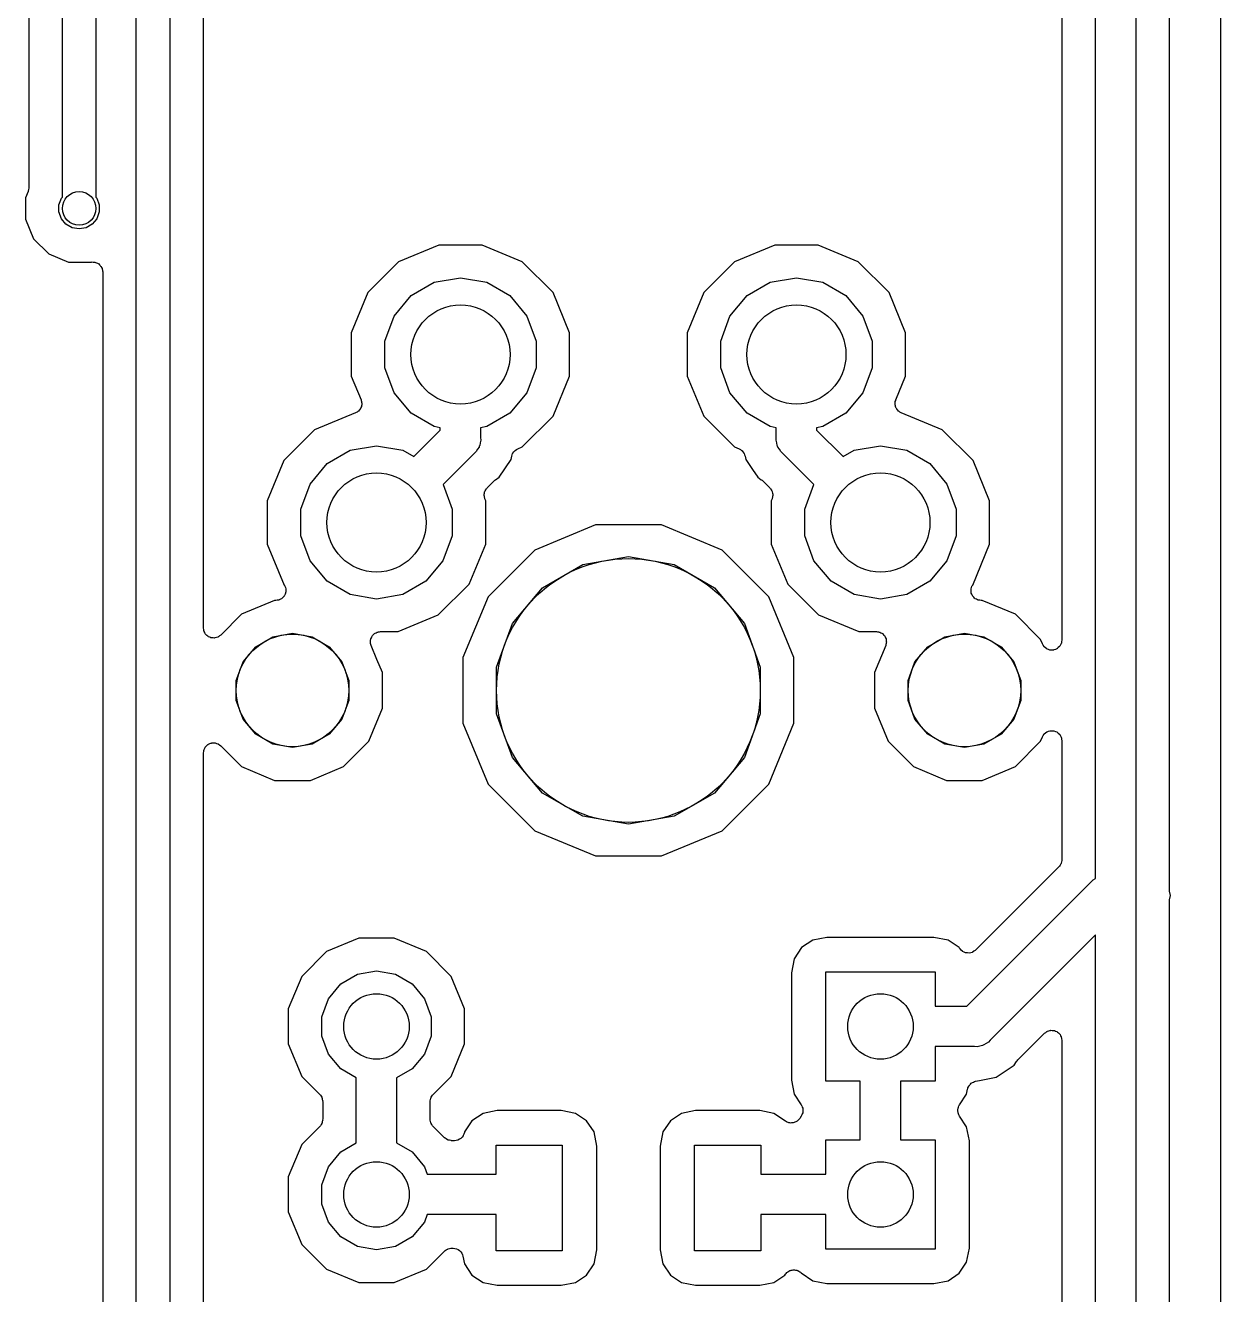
# Model space of a CAD drawing. Extents: x 24 to 196, y -189 to -31.
# Drawn here: x 177.57 to 195.64, y -133.29 to -114.1 of the extents above; entities that cross this region are included whole.
import ezdxf

# ---------------------------------------------------------------- set-up
doc = ezdxf.new("R2010")
doc.units = 0
doc.header["$MEASUREMENT"] = 0
doc.layers.add('BLACK', color=7, linetype='CONTINUOUS')

msp = doc.modelspace()

# ---------------------------------------------------------------- linework, layer by layer
at = {"layer": 'BLACK', "linetype": 'CONTINUOUS'}
for p, q in [((195.644, -35.0235), (195.643, -150.796)), ((178.13, -116.694), (178.13, -56.6034)), ((178.638, -56.4833), (178.638, -116.694)), ((179.248, -133.796), (179.248, -56.8371)), ((179.756, -56.8371), (179.756, -133.702)), ((177.622, -98.7389), (177.622, -116.551)), ((180.264, -123.209), (180.264, -106.046)), ((194.361, -108.102), (194.361, -146.148)), ((194.869, -127.159), (194.869, -108.157)), ((193.751, -126.996), (193.751, -108.798)), ((193.243, -110.392), (193.243, -123.392)), ((177.611, -116.609), (177.571, -116.704)), ((177.613, -116.603), (177.611, -116.606)), ((177.611, -116.606), (177.611, -116.609)), ((177.617, -116.58), (177.613, -116.603)), ((177.622, -116.557), (177.617, -116.58)), ((177.622, -116.551), (177.622, -116.554)), ((177.622, -116.554), (177.622, -116.557)), ((177.571, -116.704), (177.571, -117.027)), ((178.079, -116.812), (178.116, -116.711)), ((178.079, -116.919), (178.079, -116.812)), ((178.116, -116.711), (178.13, -116.694)), ((178.638, -116.694), (178.652, -116.711)), ((178.652, -116.711), (178.689, -116.812)), ((178.689, -116.812), (178.689, -116.919)), ((177.571, -117.027), (177.695, -117.326)), ((178.116, -117.02), (178.079, -116.919)), ((178.185, -117.102), (178.116, -117.02)), ((178.652, -117.02), (178.583, -117.102)), ((178.689, -116.919), (178.652, -117.02)), ((178.278, -117.156), (178.185, -117.102)), ((178.384, -117.175), (178.278, -117.156)), ((178.49, -117.156), (178.384, -117.175)), ((178.583, -117.102), (178.49, -117.156)), ((177.695, -117.326), (177.924, -117.554)), ((183.822, -117.422), (183.215, -117.673)), ((184.478, -117.422), (183.822, -117.422)), ((185.085, -117.673), (184.478, -117.422)), ((188.902, -117.422), (188.295, -117.673)), ((189.558, -117.422), (188.902, -117.422)), ((190.165, -117.673), (189.558, -117.422)), ((177.924, -117.554), (178.223, -117.678)), ((178.223, -117.678), (178.555, -117.678)), ((178.555, -117.678), (178.561, -117.676)), ((178.561, -117.676), (178.571, -117.676)), ((178.571, -117.676), (178.581, -117.674)), ((178.581, -117.674), (178.597, -117.676)), ((178.597, -117.676), (178.614, -117.676)), ((178.614, -117.676), (178.623, -117.679)), ((178.623, -117.679), (178.633, -117.681)), ((178.633, -117.681), (178.648, -117.688)), ((178.648, -117.688), (178.664, -117.694)), ((178.664, -117.694), (178.671, -117.7)), ((178.671, -117.7), (178.68, -117.705)), ((178.68, -117.705), (178.691, -117.717)), ((178.691, -117.717), (178.704, -117.728)), ((178.704, -117.728), (178.709, -117.737)), ((178.709, -117.737), (178.716, -117.744)), ((178.716, -117.744), (178.722, -117.759)), ((178.722, -117.759), (178.731, -117.774)), ((178.731, -117.774), (178.732, -117.784)), ((178.732, -117.784), (178.736, -117.793)), ((178.736, -117.793), (178.737, -117.81)), ((178.737, -117.81), (178.74, -117.826)), ((178.74, -117.826), (178.74, -133.717)), ((183.215, -117.673), (182.75, -118.137)), ((185.55, -118.137), (185.085, -117.673)), ((188.295, -117.673), (187.83, -118.137)), ((190.63, -118.137), (190.165, -117.673)), ((183.404, -118.184), (183.753, -117.982)), ((183.753, -117.982), (184.15, -117.912)), ((184.15, -117.912), (184.547, -117.982)), ((184.547, -117.982), (184.896, -118.184)), ((188.484, -118.184), (188.833, -117.982)), ((188.833, -117.982), (189.23, -117.912)), ((189.23, -117.912), (189.627, -117.982)), ((189.627, -117.982), (189.976, -118.184)), ((182.75, -118.137), (182.499, -118.744)), ((183.145, -118.492), (183.404, -118.184)), ((184.896, -118.184), (185.155, -118.492)), ((185.801, -118.744), (185.55, -118.137)), ((187.83, -118.137), (187.579, -118.744)), ((188.225, -118.492), (188.484, -118.184)), ((189.976, -118.184), (190.235, -118.492)), ((190.881, -118.744), (190.63, -118.137)), ((183.007, -118.871), (183.145, -118.492)), ((185.155, -118.492), (185.293, -118.871)), ((188.087, -118.871), (188.225, -118.492)), ((190.235, -118.492), (190.373, -118.871)), ((182.499, -118.744), (182.499, -119.401)), ((185.801, -119.401), (185.801, -118.744)), ((187.579, -118.744), (187.579, -119.401)), ((190.881, -119.401), (190.881, -118.744)), ((183.007, -119.274), (183.007, -118.871)), ((185.293, -118.871), (185.293, -119.274)), ((188.087, -119.274), (188.087, -118.871)), ((190.373, -118.871), (190.373, -119.274)), ((183.145, -119.653), (183.007, -119.274)), ((185.293, -119.274), (185.155, -119.653)), ((188.225, -119.653), (188.087, -119.274)), ((190.373, -119.274), (190.235, -119.653)), ((182.499, -119.401), (182.647, -119.757)), ((185.55, -120.008), (185.801, -119.401)), ((187.579, -119.401), (187.83, -120.008)), ((190.733, -119.757), (190.881, -119.401)), ((183.404, -119.962), (183.145, -119.653)), ((185.155, -119.653), (184.896, -119.962)), ((188.484, -119.962), (188.225, -119.653)), ((190.235, -119.653), (189.976, -119.962)), ((182.597, -119.935), (182.588, -119.944)), ((182.609, -119.928), (182.597, -119.935)), ((182.617, -119.917), (182.609, -119.928)), ((182.627, -119.908), (182.617, -119.917)), ((182.633, -119.897), (182.627, -119.908)), ((182.641, -119.886), (182.633, -119.897)), ((182.645, -119.873), (182.641, -119.886)), ((182.651, -119.862), (182.645, -119.873)), ((182.647, -119.757), (182.649, -119.77)), ((182.649, -119.77), (182.655, -119.783)), ((182.653, -119.848), (182.651, -119.862)), ((182.657, -119.836), (182.653, -119.848)), ((182.655, -119.783), (182.655, -119.796)), ((182.655, -119.796), (182.658, -119.809)), ((182.658, -119.809), (182.656, -119.822)), ((182.656, -119.822), (182.657, -119.836)), ((190.722, -119.809), (190.725, -119.796)), ((190.724, -119.822), (190.722, -119.809)), ((190.723, -119.836), (190.724, -119.822)), ((190.727, -119.848), (190.723, -119.836)), ((190.725, -119.783), (190.731, -119.77)), ((190.725, -119.796), (190.725, -119.783)), ((190.729, -119.862), (190.727, -119.848)), ((190.735, -119.873), (190.729, -119.862)), ((190.731, -119.77), (190.733, -119.757)), ((190.739, -119.886), (190.735, -119.873)), ((190.747, -119.897), (190.739, -119.886)), ((190.753, -119.908), (190.747, -119.897)), ((190.763, -119.917), (190.753, -119.908)), ((190.771, -119.928), (190.763, -119.917)), ((190.783, -119.935), (190.771, -119.928)), ((190.792, -119.944), (190.783, -119.935)), ((182.564, -119.956), (181.945, -120.213)), ((182.575, -119.949), (182.564, -119.956)), ((182.588, -119.944), (182.575, -119.949)), ((183.753, -120.163), (183.404, -119.962)), ((184.896, -119.962), (184.547, -120.163)), ((185.085, -120.472), (185.55, -120.008)), ((187.83, -120.008), (188.295, -120.472)), ((188.833, -120.163), (188.484, -119.962)), ((189.976, -119.962), (189.627, -120.163)), ((190.805, -119.949), (190.792, -119.944)), ((190.816, -119.956), (190.805, -119.949)), ((191.435, -120.213), (190.816, -119.956)), ((181.945, -120.213), (181.48, -120.677)), ((183.443, -120.618), (183.845, -120.216)), ((183.845, -120.18), (183.753, -120.163)), ((183.845, -120.216), (183.845, -120.18)), ((184.547, -120.163), (184.455, -120.18)), ((184.455, -120.18), (184.455, -120.329)), ((188.925, -120.18), (188.833, -120.163)), ((188.925, -120.329), (188.925, -120.18)), ((189.627, -120.163), (189.535, -120.18)), ((189.535, -120.18), (189.535, -120.216)), ((189.535, -120.216), (189.937, -120.618)), ((191.9, -120.677), (191.435, -120.213)), ((182.483, -120.522), (182.88, -120.452)), ((182.88, -120.452), (183.277, -120.522)), ((184.407, -120.507), (184.387, -120.542)), ((184.431, -120.473), (184.407, -120.507)), ((184.434, -120.46), (184.431, -120.473)), ((184.441, -120.449), (184.434, -120.46)), ((184.448, -120.409), (184.441, -120.449)), ((184.458, -120.37), (184.448, -120.409)), ((184.455, -120.329), (184.458, -120.37)), ((184.979, -120.523), (184.998, -120.512)), ((184.998, -120.512), (185.016, -120.501)), ((185.016, -120.501), (185.085, -120.472)), ((188.295, -120.472), (188.364, -120.501)), ((188.364, -120.501), (188.382, -120.512)), ((188.382, -120.512), (188.401, -120.523)), ((188.922, -120.37), (188.925, -120.329)), ((188.932, -120.409), (188.922, -120.37)), ((188.939, -120.449), (188.932, -120.409)), ((188.946, -120.46), (188.939, -120.449)), ((188.949, -120.473), (188.946, -120.46)), ((188.973, -120.507), (188.949, -120.473)), ((188.993, -120.542), (188.973, -120.507)), ((190.103, -120.522), (190.5, -120.452)), ((190.5, -120.452), (190.897, -120.522)), ((181.48, -120.677), (181.229, -121.284)), ((182.134, -120.724), (182.483, -120.522)), ((183.277, -120.522), (183.443, -120.618)), ((184.356, -120.568), (183.887, -121.037)), ((184.387, -120.542), (184.356, -120.568)), ((184.736, -120.929), (184.916, -120.66)), ((184.916, -120.66), (184.925, -120.612)), ((184.925, -120.612), (184.933, -120.592)), ((184.933, -120.592), (184.939, -120.571)), ((184.939, -120.571), (184.943, -120.567)), ((184.943, -120.567), (184.944, -120.563)), ((184.944, -120.563), (184.959, -120.546)), ((184.959, -120.546), (184.972, -120.529)), ((184.972, -120.529), (184.976, -120.527)), ((184.976, -120.527), (184.979, -120.523)), ((188.401, -120.523), (188.404, -120.527)), ((188.404, -120.527), (188.408, -120.529)), ((188.408, -120.529), (188.421, -120.546)), ((188.421, -120.546), (188.436, -120.563)), ((188.436, -120.563), (188.437, -120.567)), ((188.437, -120.567), (188.441, -120.571)), ((188.441, -120.571), (188.447, -120.592)), ((188.447, -120.592), (188.455, -120.612)), ((188.455, -120.612), (188.464, -120.66)), ((188.464, -120.66), (188.568, -120.814)), ((189.024, -120.568), (188.993, -120.542)), ((189.493, -121.037), (189.024, -120.568)), ((189.937, -120.618), (190.103, -120.522)), ((190.897, -120.522), (191.246, -120.724)), ((192.151, -121.284), (191.9, -120.677)), ((181.875, -121.032), (182.134, -120.724)), ((188.568, -120.814), (188.644, -120.929)), ((191.246, -120.724), (191.505, -121.032)), ((181.737, -121.411), (181.875, -121.032)), ((183.887, -121.037), (184.023, -121.411)), ((184.552, -121.09), (184.658, -120.985)), ((184.658, -120.985), (184.67, -120.976)), ((184.67, -120.976), (184.681, -120.966)), ((184.681, -120.966), (184.736, -120.929)), ((188.644, -120.929), (188.699, -120.966)), ((188.699, -120.966), (188.71, -120.976)), ((188.71, -120.976), (188.722, -120.985)), ((188.722, -120.985), (188.828, -121.09)), ((189.357, -121.411), (189.493, -121.037)), ((191.505, -121.032), (191.643, -121.411)), ((184.508, -121.184), (184.513, -121.168)), ((184.509, -121.194), (184.508, -121.184)), ((184.508, -121.204), (184.509, -121.194)), ((184.511, -121.22), (184.508, -121.204)), ((184.513, -121.237), (184.511, -121.22)), ((184.513, -121.168), (184.515, -121.152)), ((184.517, -121.246), (184.513, -121.237)), ((184.515, -121.152), (184.519, -121.143)), ((184.519, -121.256), (184.517, -121.246)), ((184.519, -121.143), (184.522, -121.133)), ((184.531, -121.284), (184.519, -121.256)), ((184.522, -121.133), (184.531, -121.12)), ((184.531, -121.12), (184.539, -121.105)), ((184.539, -121.105), (184.547, -121.098)), ((184.547, -121.098), (184.552, -121.09)), ((188.828, -121.09), (188.833, -121.098)), ((188.833, -121.098), (188.841, -121.105)), ((188.841, -121.105), (188.849, -121.12)), ((188.849, -121.12), (188.858, -121.133)), ((188.861, -121.256), (188.849, -121.284)), ((188.858, -121.133), (188.861, -121.143)), ((188.861, -121.143), (188.865, -121.152)), ((188.863, -121.246), (188.861, -121.256)), ((188.867, -121.237), (188.863, -121.246)), ((188.865, -121.152), (188.867, -121.168)), ((188.867, -121.168), (188.872, -121.184)), ((188.869, -121.22), (188.867, -121.237)), ((188.872, -121.204), (188.869, -121.22)), ((188.872, -121.184), (188.871, -121.194)), ((188.871, -121.194), (188.872, -121.204)), ((181.229, -121.284), (181.229, -121.941)), ((181.737, -121.814), (181.737, -121.411)), ((184.023, -121.411), (184.023, -121.814)), ((184.531, -121.941), (184.531, -121.284)), ((188.849, -121.284), (188.849, -121.941)), ((189.357, -121.814), (189.357, -121.411)), ((191.643, -121.411), (191.643, -121.814)), ((192.151, -121.941), (192.151, -121.284)), ((186.192, -121.651), (185.273, -122.032)), ((187.188, -121.651), (186.192, -121.651)), ((188.107, -122.032), (187.188, -121.651)), ((181.875, -122.193), (181.737, -121.814)), ((184.023, -121.814), (183.885, -122.193)), ((189.495, -122.193), (189.357, -121.814)), ((191.643, -121.814), (191.505, -122.193)), ((181.229, -121.941), (181.485, -122.559)), ((184.28, -122.548), (184.531, -121.941)), ((185.273, -122.032), (184.569, -122.735)), ((188.811, -122.735), (188.107, -122.032)), ((188.849, -121.941), (189.1, -122.548)), ((191.895, -122.559), (192.151, -121.941)), ((182.134, -122.502), (181.875, -122.193)), ((183.885, -122.193), (183.626, -122.502)), ((185.998, -122.25), (186.69, -122.128)), ((186.69, -122.128), (187.382, -122.25)), ((189.754, -122.502), (189.495, -122.193)), ((191.505, -122.193), (191.246, -122.502)), ((185.389, -122.602), (185.998, -122.25)), ((187.382, -122.25), (187.991, -122.602)), ((181.485, -122.559), (181.49, -122.565)), ((181.49, -122.565), (181.493, -122.571)), ((181.493, -122.571), (181.496, -122.577)), ((181.496, -122.577), (181.502, -122.596)), ((181.502, -122.596), (181.508, -122.615)), ((181.508, -122.615), (181.508, -122.622)), ((181.508, -122.622), (181.51, -122.628)), ((182.483, -122.703), (182.134, -122.502)), ((183.626, -122.502), (183.277, -122.703)), ((183.815, -123.012), (184.28, -122.548)), ((184.937, -123.14), (185.389, -122.602)), ((187.991, -122.602), (188.443, -123.14)), ((189.1, -122.548), (189.565, -123.012)), ((190.103, -122.703), (189.754, -122.502)), ((191.246, -122.502), (190.897, -122.703)), ((191.87, -122.628), (191.872, -122.622)), ((191.872, -122.615), (191.878, -122.596)), ((191.872, -122.622), (191.872, -122.615)), ((191.878, -122.596), (191.884, -122.577)), ((191.884, -122.577), (191.887, -122.571)), ((191.887, -122.571), (191.89, -122.565)), ((191.89, -122.565), (191.895, -122.559)), ((181.34, -122.794), (180.84, -123.001)), ((181.358, -122.794), (181.34, -122.794)), ((181.378, -122.79), (181.358, -122.794)), ((181.398, -122.789), (181.378, -122.79)), ((181.404, -122.786), (181.398, -122.789)), ((181.41, -122.785), (181.404, -122.786)), ((181.428, -122.775), (181.41, -122.785)), ((181.446, -122.766), (181.428, -122.775)), ((181.45, -122.761), (181.446, -122.766)), ((181.456, -122.758), (181.45, -122.761)), ((181.469, -122.743), (181.456, -122.758)), ((181.483, -122.729), (181.469, -122.743)), ((181.486, -122.723), (181.483, -122.729)), ((181.49, -122.718), (181.486, -122.723)), ((181.497, -122.699), (181.49, -122.718)), ((181.506, -122.681), (181.497, -122.699)), ((181.508, -122.668), (181.506, -122.674)), ((181.506, -122.674), (181.506, -122.681)), ((181.51, -122.628), (181.508, -122.648)), ((181.508, -122.648), (181.508, -122.668)), ((182.88, -122.773), (182.483, -122.703)), ((183.277, -122.703), (182.88, -122.773)), ((184.569, -122.735), (184.188, -123.655)), ((189.192, -123.655), (188.811, -122.735)), ((190.5, -122.773), (190.103, -122.703)), ((190.897, -122.703), (190.5, -122.773)), ((191.872, -122.648), (191.87, -122.628)), ((191.872, -122.668), (191.872, -122.648)), ((191.874, -122.674), (191.872, -122.668)), ((191.874, -122.681), (191.874, -122.674)), ((191.883, -122.699), (191.874, -122.681)), ((191.89, -122.718), (191.883, -122.699)), ((191.894, -122.723), (191.89, -122.718)), ((191.897, -122.729), (191.894, -122.723)), ((191.911, -122.743), (191.897, -122.729)), ((191.924, -122.758), (191.911, -122.743)), ((191.93, -122.761), (191.924, -122.758)), ((191.934, -122.766), (191.93, -122.761)), ((191.952, -122.775), (191.934, -122.766)), ((191.97, -122.785), (191.952, -122.775)), ((191.976, -122.786), (191.97, -122.785)), ((191.982, -122.789), (191.976, -122.786)), ((192.002, -122.79), (191.982, -122.789)), ((192.022, -122.794), (192.002, -122.79)), ((192.04, -122.794), (192.022, -122.794)), ((192.54, -123.001), (192.04, -122.794)), ((180.84, -123.001), (180.524, -123.317)), ((192.922, -123.383), (192.54, -123.001)), ((183.208, -123.264), (183.815, -123.012)), ((184.696, -123.801), (184.937, -123.14)), ((188.443, -123.14), (188.684, -123.801)), ((189.565, -123.012), (190.172, -123.264)), ((180.267, -123.229), (180.264, -123.209)), ((180.269, -123.249), (180.267, -123.229)), ((180.272, -123.255), (180.269, -123.249)), ((180.273, -123.261), (180.272, -123.255)), ((180.283, -123.279), (180.273, -123.261)), ((180.291, -123.297), (180.283, -123.279)), ((180.296, -123.301), (180.291, -123.297)), ((180.299, -123.307), (180.296, -123.301)), ((180.315, -123.32), (180.299, -123.307)), ((180.329, -123.334), (180.315, -123.32)), ((180.335, -123.337), (180.329, -123.334)), ((180.34, -123.341), (180.335, -123.337)), ((180.359, -123.348), (180.34, -123.341)), ((180.377, -123.356), (180.359, -123.348)), ((180.383, -123.357), (180.377, -123.356)), ((180.39, -123.359), (180.383, -123.357)), ((180.41, -123.359), (180.39, -123.359)), ((180.429, -123.361), (180.41, -123.359)), ((180.436, -123.359), (180.429, -123.361)), ((180.443, -123.359), (180.436, -123.359)), ((180.461, -123.352), (180.443, -123.359)), ((180.481, -123.347), (180.461, -123.352)), ((180.486, -123.343), (180.481, -123.347)), ((180.492, -123.341), (180.486, -123.343)), ((180.508, -123.328), (180.492, -123.341)), ((180.524, -123.317), (180.508, -123.328)), ((181.055, -123.491), (181.314, -123.341)), ((181.314, -123.341), (181.61, -123.289)), ((181.61, -123.289), (181.906, -123.341)), ((181.906, -123.341), (182.165, -123.491)), ((182.791, -123.39), (182.794, -123.38)), ((182.791, -123.406), (182.791, -123.39)), ((182.794, -123.38), (182.795, -123.37)), ((182.795, -123.37), (182.803, -123.355)), ((182.803, -123.355), (182.809, -123.34)), ((182.809, -123.34), (182.815, -123.332)), ((182.815, -123.332), (182.82, -123.323)), ((182.82, -123.323), (182.832, -123.312)), ((182.832, -123.312), (182.843, -123.299)), ((182.843, -123.299), (182.851, -123.294)), ((182.851, -123.294), (182.859, -123.288)), ((182.859, -123.288), (182.874, -123.281)), ((182.874, -123.281), (182.889, -123.273)), ((182.889, -123.273), (182.898, -123.271)), ((182.898, -123.271), (182.908, -123.267)), ((182.908, -123.267), (182.924, -123.267)), ((182.924, -123.267), (182.941, -123.264)), ((182.941, -123.264), (183.208, -123.264)), ((190.172, -123.264), (190.439, -123.264)), ((190.439, -123.264), (190.456, -123.267)), ((190.456, -123.267), (190.472, -123.267)), ((190.472, -123.267), (190.482, -123.271)), ((190.482, -123.271), (190.491, -123.273)), ((190.491, -123.273), (190.506, -123.281)), ((190.506, -123.281), (190.521, -123.288)), ((190.521, -123.288), (190.529, -123.294)), ((190.529, -123.294), (190.537, -123.299)), ((190.537, -123.299), (190.548, -123.312)), ((190.548, -123.312), (190.56, -123.323)), ((190.56, -123.323), (190.565, -123.332)), ((190.565, -123.332), (190.571, -123.34)), ((190.571, -123.34), (190.577, -123.355)), ((190.577, -123.355), (190.585, -123.37)), ((190.585, -123.37), (190.586, -123.38)), ((190.586, -123.38), (190.589, -123.39)), ((190.589, -123.39), (190.589, -123.406)), ((191.215, -123.491), (191.474, -123.341)), ((191.474, -123.341), (191.77, -123.289)), ((191.77, -123.289), (192.066, -123.341)), ((192.066, -123.341), (192.325, -123.491)), ((192.95, -123.45), (192.922, -123.383)), ((180.862, -123.721), (181.055, -123.491)), ((182.165, -123.491), (182.358, -123.721)), ((182.788, -123.423), (182.791, -123.406)), ((182.791, -123.432), (182.788, -123.423)), ((182.791, -123.443), (182.791, -123.432)), ((182.796, -123.458), (182.791, -123.443)), ((182.8, -123.474), (182.796, -123.458)), ((182.886, -123.683), (182.8, -123.474)), ((190.58, -123.474), (190.411, -123.882)), ((190.584, -123.458), (190.58, -123.474)), ((190.589, -123.443), (190.584, -123.458)), ((190.589, -123.406), (190.592, -123.423)), ((190.592, -123.423), (190.589, -123.432)), ((190.589, -123.432), (190.589, -123.443)), ((191.022, -123.721), (191.215, -123.491)), ((192.325, -123.491), (192.518, -123.721)), ((192.962, -123.47), (192.95, -123.45)), ((192.974, -123.49), (192.962, -123.47)), ((192.977, -123.492), (192.974, -123.49)), ((192.978, -123.495), (192.977, -123.492)), ((192.997, -123.509), (192.978, -123.495)), ((193.015, -123.524), (192.997, -123.509)), ((193.018, -123.525), (193.015, -123.524)), ((193.02, -123.527), (193.018, -123.525)), ((193.043, -123.534), (193.02, -123.527)), ((193.064, -123.542), (193.043, -123.534)), ((193.068, -123.542), (193.064, -123.542)), ((193.071, -123.543), (193.068, -123.542)), ((193.094, -123.542), (193.071, -123.543)), ((193.117, -123.542), (193.094, -123.542)), ((193.12, -123.541), (193.117, -123.542)), ((193.124, -123.541), (193.12, -123.541)), ((193.145, -123.532), (193.124, -123.541)), ((193.167, -123.524), (193.145, -123.532)), ((193.17, -123.522), (193.167, -123.524)), ((193.173, -123.521), (193.17, -123.522)), ((193.19, -123.505), (193.173, -123.521)), ((193.208, -123.49), (193.19, -123.505)), ((193.209, -123.487), (193.208, -123.49)), ((193.212, -123.485), (193.209, -123.487)), ((193.222, -123.464), (193.212, -123.485)), ((193.234, -123.444), (193.222, -123.464)), ((193.235, -123.441), (193.234, -123.444)), ((193.236, -123.438), (193.235, -123.441)), ((193.239, -123.415), (193.236, -123.438)), ((193.243, -123.392), (193.239, -123.415)), ((180.759, -124.003), (180.862, -123.721)), ((182.358, -123.721), (182.461, -124.003)), ((182.969, -123.882), (182.886, -123.683)), ((184.188, -123.655), (184.188, -124.65)), ((189.192, -124.65), (189.192, -123.655)), ((190.919, -124.003), (191.022, -123.721)), ((192.518, -123.721), (192.621, -124.003)), ((182.969, -124.423), (182.969, -123.882)), ((184.696, -124.504), (184.696, -123.801)), ((188.684, -123.801), (188.684, -124.504)), ((190.411, -123.882), (190.411, -124.423)), ((180.759, -124.303), (180.759, -124.003)), ((182.461, -124.003), (182.461, -124.303)), ((190.919, -124.303), (190.919, -124.003)), ((192.621, -124.003), (192.621, -124.303)), ((180.862, -124.585), (180.759, -124.303)), ((182.461, -124.303), (182.358, -124.585)), ((191.022, -124.585), (190.919, -124.303)), ((192.621, -124.303), (192.518, -124.585)), ((182.762, -124.922), (182.969, -124.423)), ((184.937, -125.165), (184.696, -124.504)), ((188.684, -124.504), (188.443, -125.165)), ((190.411, -124.423), (190.618, -124.922)), ((181.055, -124.815), (180.862, -124.585)), ((182.358, -124.585), (182.165, -124.815)), ((184.188, -124.65), (184.569, -125.57)), ((188.811, -125.57), (189.192, -124.65)), ((191.215, -124.815), (191.022, -124.585)), ((192.518, -124.585), (192.325, -124.815)), ((181.314, -124.965), (181.055, -124.815)), ((182.165, -124.815), (181.906, -124.965)), ((182.38, -125.305), (182.762, -124.922)), ((190.618, -124.922), (191, -125.305)), ((191.474, -124.965), (191.215, -124.815)), ((192.325, -124.815), (192.066, -124.965)), ((192.54, -125.305), (192.922, -124.922)), ((192.922, -124.922), (192.95, -124.855)), ((192.95, -124.855), (192.962, -124.835)), ((192.962, -124.835), (192.974, -124.815)), ((192.974, -124.815), (192.977, -124.813)), ((192.977, -124.813), (192.978, -124.81)), ((192.978, -124.81), (192.997, -124.796)), ((192.997, -124.796), (193.015, -124.781)), ((193.015, -124.781), (193.018, -124.78)), ((193.018, -124.78), (193.02, -124.778)), ((193.02, -124.778), (193.043, -124.771)), ((193.043, -124.771), (193.064, -124.763)), ((193.064, -124.763), (193.068, -124.763)), ((193.068, -124.763), (193.071, -124.762)), ((193.071, -124.762), (193.094, -124.763)), ((193.094, -124.763), (193.117, -124.763)), ((193.117, -124.763), (193.12, -124.764)), ((193.12, -124.764), (193.124, -124.764)), ((193.124, -124.764), (193.145, -124.773)), ((193.145, -124.773), (193.167, -124.781)), ((193.167, -124.781), (193.17, -124.783)), ((193.17, -124.783), (193.173, -124.785)), ((193.173, -124.785), (193.19, -124.8)), ((193.19, -124.8), (193.208, -124.815)), ((193.208, -124.815), (193.209, -124.818)), ((193.209, -124.818), (193.212, -124.82)), ((193.212, -124.82), (193.222, -124.841)), ((193.222, -124.841), (193.234, -124.861)), ((193.234, -124.861), (193.235, -124.864)), ((193.235, -124.864), (193.236, -124.867)), ((193.236, -124.867), (193.239, -124.89)), ((193.239, -124.89), (193.243, -124.913)), ((193.243, -124.913), (193.243, -126.712)), ((180.264, -125.096), (180.267, -125.077)), ((180.264, -133.428), (180.264, -125.096)), ((180.267, -125.077), (180.269, -125.057)), ((180.269, -125.057), (180.272, -125.051)), ((180.272, -125.051), (180.273, -125.044)), ((180.273, -125.044), (180.283, -125.027)), ((180.283, -125.027), (180.291, -125.009)), ((180.291, -125.009), (180.296, -125.004)), ((180.296, -125.004), (180.299, -124.998)), ((180.299, -124.998), (180.315, -124.985)), ((180.315, -124.985), (180.329, -124.971)), ((180.329, -124.971), (180.335, -124.968)), ((180.335, -124.968), (180.34, -124.964)), ((180.34, -124.964), (180.359, -124.957)), ((180.359, -124.957), (180.377, -124.949)), ((180.377, -124.949), (180.383, -124.948)), ((180.383, -124.948), (180.39, -124.946)), ((180.39, -124.946), (180.41, -124.946)), ((180.41, -124.946), (180.429, -124.944)), ((180.429, -124.944), (180.436, -124.946)), ((180.436, -124.946), (180.443, -124.946)), ((180.443, -124.946), (180.461, -124.953)), ((180.461, -124.953), (180.481, -124.958)), ((180.481, -124.958), (180.486, -124.962)), ((180.486, -124.962), (180.492, -124.964)), ((180.492, -124.964), (180.508, -124.977)), ((180.508, -124.977), (180.524, -124.988)), ((180.524, -124.988), (180.84, -125.305)), ((181.61, -125.017), (181.314, -124.965)), ((181.906, -124.965), (181.61, -125.017)), ((191.77, -125.017), (191.474, -124.965)), ((192.066, -124.965), (191.77, -125.017)), ((180.84, -125.305), (181.34, -125.512)), ((181.88, -125.512), (182.38, -125.305)), ((185.389, -125.704), (184.937, -125.165)), ((188.443, -125.165), (187.991, -125.704)), ((191, -125.305), (191.5, -125.512)), ((192.04, -125.512), (192.54, -125.305)), ((181.34, -125.512), (181.88, -125.512)), ((184.569, -125.57), (185.273, -126.274)), ((188.107, -126.274), (188.811, -125.57)), ((191.5, -125.512), (192.04, -125.512)), ((185.998, -126.055), (185.389, -125.704)), ((187.991, -125.704), (187.382, -126.055)), ((186.69, -126.177), (185.998, -126.055)), ((187.382, -126.055), (186.69, -126.177)), ((185.273, -126.274), (186.192, -126.655)), ((187.188, -126.655), (188.107, -126.274)), ((186.192, -126.655), (187.188, -126.655)), ((193.199, -126.82), (191.937, -128.081)), ((193.202, -126.814), (193.199, -126.82)), ((193.208, -126.81), (193.202, -126.814)), ((193.218, -126.793), (193.208, -126.81)), ((193.229, -126.776), (193.218, -126.793)), ((193.231, -126.77), (193.229, -126.776)), ((193.234, -126.764), (193.231, -126.77)), ((193.237, -126.744), (193.234, -126.764)), ((193.243, -126.725), (193.237, -126.744)), ((193.243, -126.712), (193.242, -126.719)), ((193.242, -126.719), (193.243, -126.725)), ((193.689, -127.048), (193.715, -127.017)), ((193.715, -127.017), (193.75, -126.997)), ((193.75, -126.997), (193.751, -126.996)), ((191.809, -128.928), (193.689, -127.048)), ((194.871, -127.174), (194.869, -127.159)), ((194.872, -127.189), (194.871, -127.174)), ((194.885, -127.254), (194.872, -127.189)), ((194.869, -127.349), (194.871, -127.334)), ((194.869, -146.067), (194.869, -127.349)), ((194.871, -127.334), (194.872, -127.319)), ((194.872, -127.319), (194.885, -127.254)), ((182.615, -127.899), (182.125, -128.102)), ((183.145, -127.899), (182.615, -127.899)), ((183.635, -128.102), (183.145, -127.899)), ((189.476, -127.929), (189.308, -128.041)), ((189.69, -127.886), (189.476, -127.929)), ((191.31, -127.886), (189.69, -127.886)), ((191.524, -127.929), (191.31, -127.886)), ((191.692, -128.041), (191.524, -127.929)), ((193.751, -127.848), (192.16, -129.439)), ((193.751, -146.036), (193.751, -127.848)), ((182.125, -128.102), (181.75, -128.477)), ((184.01, -128.477), (183.635, -128.102)), ((189.308, -128.041), (189.196, -128.209)), ((191.703, -128.058), (191.692, -128.041)), ((191.704, -128.059), (191.703, -128.058)), ((191.705, -128.06), (191.704, -128.059)), ((191.722, -128.078), (191.705, -128.06)), ((191.74, -128.096), (191.722, -128.078)), ((191.741, -128.097), (191.74, -128.096)), ((191.742, -128.098), (191.741, -128.097)), ((191.765, -128.108), (191.742, -128.098)), ((191.787, -128.119), (191.765, -128.108)), ((191.789, -128.12), (191.787, -128.119)), ((191.79, -128.12), (191.789, -128.12)), ((191.815, -128.122), (191.79, -128.12)), ((191.84, -128.125), (191.815, -128.122)), ((191.841, -128.125), (191.84, -128.125)), ((191.843, -128.125), (191.841, -128.125)), ((191.867, -128.118), (191.843, -128.125)), ((191.891, -128.113), (191.867, -128.118)), ((191.892, -128.112), (191.891, -128.113)), ((191.894, -128.111), (191.892, -128.112)), ((191.914, -128.097), (191.894, -128.111)), ((191.935, -128.083), (191.914, -128.097)), ((191.936, -128.082), (191.935, -128.083)), ((191.937, -128.081), (191.936, -128.082)), ((189.196, -128.209), (189.154, -128.422)), ((181.75, -128.477), (181.546, -128.967)), ((182.341, -128.591), (182.593, -128.445)), ((182.593, -128.445), (182.88, -128.394)), ((182.88, -128.394), (183.167, -128.445)), ((183.167, -128.445), (183.419, -128.591)), ((184.213, -128.967), (184.01, -128.477)), ((189.154, -128.422), (189.154, -130.043)), ((189.674, -130.058), (189.674, -128.407)), ((189.674, -128.407), (191.326, -128.407)), ((191.326, -128.407), (191.326, -128.928)), ((182.154, -128.814), (182.341, -128.591)), ((183.419, -128.591), (183.606, -128.814)), ((182.054, -129.087), (182.154, -128.814)), ((183.606, -128.814), (183.706, -129.087)), ((191.326, -128.928), (191.809, -128.928)), ((181.546, -128.967), (181.546, -129.498)), ((182.054, -129.378), (182.054, -129.087)), ((183.706, -129.087), (183.706, -129.378)), ((184.213, -129.498), (184.213, -128.967)), ((192.577, -129.74), (192.983, -129.334)), ((192.983, -129.334), (192.999, -129.323)), ((192.999, -129.323), (193.015, -129.31)), ((193.015, -129.31), (193.021, -129.308)), ((193.021, -129.308), (193.026, -129.304)), ((193.026, -129.304), (193.046, -129.299)), ((193.046, -129.299), (193.064, -129.292)), ((193.064, -129.292), (193.071, -129.292)), ((193.071, -129.292), (193.078, -129.29)), ((193.078, -129.29), (193.097, -129.292)), ((193.097, -129.292), (193.117, -129.292)), ((193.117, -129.292), (193.124, -129.294)), ((193.124, -129.294), (193.13, -129.295)), ((193.13, -129.295), (193.148, -129.303)), ((193.148, -129.303), (193.167, -129.31)), ((193.167, -129.31), (193.172, -129.314)), ((193.172, -129.314), (193.178, -129.317)), ((193.178, -129.317), (193.192, -129.331)), ((193.192, -129.331), (193.208, -129.344)), ((181.546, -129.498), (181.75, -129.988)), ((182.154, -129.652), (182.054, -129.378)), ((183.706, -129.378), (183.606, -129.652)), ((184.01, -129.988), (184.213, -129.498)), ((192.001, -129.531), (191.962, -129.541)), ((192.041, -129.523), (192.001, -129.531)), ((192.053, -129.517), (192.041, -129.523)), ((192.066, -129.513), (192.053, -129.517)), ((192.099, -129.49), (192.066, -129.513)), ((192.134, -129.47), (192.099, -129.49)), ((192.16, -129.439), (192.134, -129.47)), ((193.208, -129.344), (193.211, -129.35)), ((193.211, -129.35), (193.216, -129.355)), ((193.216, -129.355), (193.224, -129.373)), ((193.224, -129.373), (193.234, -129.39)), ((193.234, -129.39), (193.235, -129.396)), ((193.235, -129.396), (193.238, -129.403)), ((193.238, -129.403), (193.24, -129.422)), ((193.24, -129.422), (193.243, -129.442)), ((193.243, -129.442), (193.243, -142.442)), ((182.341, -129.875), (182.154, -129.652)), ((183.606, -129.652), (183.419, -129.875)), ((191.922, -129.537), (191.326, -129.537)), ((191.326, -129.537), (191.326, -130.058)), ((191.962, -129.541), (191.922, -129.537)), ((182.575, -130.01), (182.341, -129.875)), ((183.419, -129.875), (183.185, -130.01)), ((192.252, -129.998), (192.521, -129.819)), ((192.521, -129.819), (192.558, -129.763)), ((192.558, -129.763), (192.568, -129.752)), ((192.568, -129.752), (192.577, -129.74)), ((181.75, -129.988), (182.023, -130.261)), ((182.575, -130.995), (182.575, -130.01)), ((183.185, -130.01), (183.185, -130.995)), ((183.737, -130.261), (184.01, -129.988)), ((189.154, -130.043), (189.196, -130.256)), ((190.195, -130.058), (189.674, -130.058)), ((190.195, -130.947), (190.195, -130.058)), ((191.326, -130.058), (190.805, -130.058)), ((190.805, -130.058), (190.805, -130.947)), ((191.85, -130.115), (191.862, -130.104)), ((191.862, -130.104), (191.873, -130.091)), ((191.873, -130.091), (191.882, -130.086)), ((191.882, -130.086), (191.89, -130.08)), ((191.89, -130.08), (191.905, -130.074)), ((191.905, -130.074), (191.92, -130.066)), ((191.92, -130.066), (191.93, -130.064)), ((191.93, -130.064), (191.939, -130.061)), ((191.939, -130.061), (192, -130.048)), ((192, -130.048), (192.252, -129.998)), ((192, -130.048), (192, -130.048)), ((182.023, -130.261), (182.026, -130.267)), ((182.026, -130.267), (182.032, -130.271)), ((182.032, -130.271), (182.042, -130.288)), ((182.042, -130.288), (182.053, -130.304)), ((183.707, -130.304), (183.718, -130.288)), ((183.718, -130.288), (183.728, -130.271)), ((183.728, -130.271), (183.734, -130.267)), ((183.734, -130.267), (183.737, -130.261)), ((189.196, -130.256), (189.304, -130.418)), ((191.696, -130.418), (191.804, -130.256)), ((191.804, -130.256), (191.819, -130.18)), ((191.819, -130.18), (191.823, -130.171)), ((191.823, -130.171), (191.824, -130.161)), ((191.824, -130.161), (191.832, -130.147)), ((191.832, -130.147), (191.838, -130.131)), ((191.838, -130.131), (191.845, -130.124)), ((191.845, -130.124), (191.85, -130.115)), ((182.053, -130.304), (182.055, -130.311)), ((182.055, -130.311), (182.058, -130.317)), ((182.058, -130.317), (182.061, -130.336)), ((182.061, -130.336), (182.067, -130.356)), ((182.067, -130.356), (182.066, -130.362)), ((182.066, -130.362), (182.067, -130.369)), ((182.067, -130.369), (182.067, -130.636)), ((183.693, -130.356), (183.699, -130.336)), ((183.694, -130.362), (183.693, -130.356)), ((183.693, -130.369), (183.694, -130.362)), ((183.693, -130.636), (183.693, -130.369)), ((183.699, -130.336), (183.702, -130.317)), ((183.702, -130.317), (183.705, -130.311)), ((183.705, -130.311), (183.707, -130.304)), ((189.304, -130.418), (189.308, -130.427)), ((189.308, -130.427), (189.314, -130.435)), ((189.314, -130.435), (189.319, -130.451)), ((189.319, -130.451), (189.325, -130.466)), ((189.325, -130.466), (189.326, -130.476)), ((189.326, -130.476), (189.329, -130.486)), ((189.329, -130.486), (189.328, -130.503)), ((191.671, -130.486), (191.674, -130.476)), ((191.672, -130.503), (191.671, -130.486)), ((191.674, -130.476), (191.675, -130.466)), ((191.675, -130.466), (191.681, -130.451)), ((191.681, -130.451), (191.686, -130.435)), ((191.686, -130.435), (191.692, -130.427)), ((191.692, -130.427), (191.696, -130.418)), ((182.061, -130.669), (182.058, -130.689)), ((182.067, -130.65), (182.061, -130.669)), ((182.067, -130.636), (182.066, -130.643)), ((182.066, -130.643), (182.067, -130.65)), ((183.694, -130.643), (183.693, -130.636)), ((183.693, -130.65), (183.694, -130.643)), ((183.699, -130.669), (183.693, -130.65)), ((183.702, -130.689), (183.699, -130.669)), ((184.324, -130.66), (184.211, -130.828)), ((184.492, -130.547), (184.324, -130.66)), ((184.705, -130.505), (184.492, -130.547)), ((185.675, -130.505), (184.705, -130.505)), ((185.888, -130.547), (185.675, -130.505)), ((186.056, -130.66), (185.888, -130.547)), ((186.169, -130.828), (186.056, -130.66)), ((187.324, -130.66), (187.211, -130.828)), ((187.492, -130.547), (187.324, -130.66)), ((187.705, -130.505), (187.492, -130.547)), ((188.675, -130.505), (187.705, -130.505)), ((188.888, -130.547), (188.675, -130.505)), ((189.067, -130.667), (188.888, -130.547)), ((189.08, -130.673), (189.067, -130.667)), ((189.091, -130.68), (189.08, -130.673)), ((189.104, -130.683), (189.091, -130.68)), ((189.116, -130.688), (189.104, -130.683)), ((189.207, -130.681), (189.195, -130.687)), ((189.219, -130.677), (189.207, -130.681)), ((189.23, -130.669), (189.219, -130.677)), ((189.242, -130.663), (189.23, -130.669)), ((189.251, -130.654), (189.242, -130.663)), ((189.262, -130.646), (189.251, -130.654)), ((189.27, -130.635), (189.262, -130.646)), ((189.279, -130.625), (189.27, -130.635)), ((189.304, -130.587), (189.279, -130.625)), ((189.308, -130.578), (189.304, -130.587)), ((189.314, -130.57), (189.308, -130.578)), ((189.319, -130.554), (189.314, -130.57)), ((189.325, -130.539), (189.319, -130.554)), ((189.326, -130.529), (189.325, -130.539)), ((189.329, -130.519), (189.326, -130.529)), ((189.328, -130.503), (189.329, -130.519)), ((191.671, -130.519), (191.672, -130.503)), ((191.674, -130.529), (191.671, -130.519)), ((191.675, -130.539), (191.674, -130.529)), ((191.681, -130.554), (191.675, -130.539)), ((191.686, -130.57), (191.681, -130.554)), ((191.692, -130.578), (191.686, -130.57)), ((191.696, -130.587), (191.692, -130.578)), ((191.804, -130.749), (191.696, -130.587)), ((182.023, -130.744), (181.75, -131.017)), ((182.026, -130.739), (182.023, -130.744)), ((182.032, -130.734), (182.026, -130.739)), ((182.041, -130.717), (182.032, -130.734)), ((182.053, -130.701), (182.041, -130.717)), ((182.055, -130.694), (182.053, -130.701)), ((182.058, -130.689), (182.055, -130.694)), ((183.705, -130.694), (183.702, -130.689)), ((183.707, -130.701), (183.705, -130.694)), ((183.718, -130.717), (183.707, -130.701)), ((183.728, -130.734), (183.718, -130.717)), ((183.734, -130.739), (183.728, -130.734)), ((183.737, -130.744), (183.734, -130.739)), ((183.908, -130.915), (183.737, -130.744)), ((184.201, -130.86), (184.192, -130.884)), ((184.21, -130.837), (184.201, -130.86)), ((184.211, -130.828), (184.21, -130.837)), ((186.211, -131.041), (186.169, -130.828)), ((187.211, -130.828), (187.169, -131.041)), ((189.129, -130.689), (189.116, -130.688)), ((189.142, -130.693), (189.129, -130.689)), ((189.155, -130.691), (189.142, -130.693)), ((189.169, -130.692), (189.155, -130.691)), ((189.181, -130.688), (189.169, -130.692)), ((189.195, -130.687), (189.181, -130.688)), ((191.846, -130.962), (191.804, -130.749)), ((181.75, -131.017), (181.546, -131.507)), ((182.341, -131.131), (182.575, -130.995)), ((183.185, -130.995), (183.419, -131.131)), ((183.914, -130.919), (183.908, -130.915)), ((183.918, -130.924), (183.914, -130.919)), ((183.935, -130.934), (183.918, -130.924)), ((183.952, -130.946), (183.935, -130.934)), ((183.958, -130.947), (183.952, -130.946)), ((183.964, -130.951), (183.958, -130.947)), ((183.984, -130.954), (183.964, -130.951)), ((184.003, -130.959), (183.984, -130.954)), ((184.01, -130.959), (184.003, -130.959)), ((184.016, -130.96), (184.01, -130.959)), ((184.06, -130.96), (184.016, -130.96)), ((184.085, -130.956), (184.06, -130.96)), ((184.109, -130.952), (184.085, -130.956)), ((184.111, -130.951), (184.109, -130.952)), ((184.112, -130.951), (184.111, -130.951)), ((184.134, -130.938), (184.112, -130.951)), ((184.156, -130.926), (184.134, -130.938)), ((184.157, -130.925), (184.156, -130.926)), ((184.158, -130.924), (184.157, -130.925)), ((184.174, -130.905), (184.158, -130.924)), ((184.19, -130.887), (184.174, -130.905)), ((184.191, -130.885), (184.19, -130.887)), ((184.192, -130.884), (184.191, -130.885)), ((184.69, -131.468), (184.69, -131.026)), ((184.69, -131.026), (185.69, -131.026)), ((185.69, -131.026), (185.69, -132.626)), ((186.211, -132.611), (186.211, -131.041)), ((187.169, -131.041), (187.169, -132.611)), ((187.69, -132.626), (187.69, -131.026)), ((187.69, -131.026), (188.69, -131.026)), ((188.69, -131.026), (188.69, -131.468)), ((189.674, -131.468), (189.674, -130.947)), ((189.674, -130.947), (190.195, -130.947)), ((190.805, -130.947), (191.326, -130.947)), ((191.326, -130.947), (191.326, -132.598)), ((191.846, -132.583), (191.846, -130.962)), ((182.154, -131.354), (182.341, -131.131)), ((183.419, -131.131), (183.606, -131.354)), ((182.054, -131.627), (182.154, -131.354)), ((183.606, -131.354), (183.648, -131.468)), ((181.546, -131.507), (181.546, -132.038)), ((182.054, -131.918), (182.054, -131.627)), ((183.648, -131.468), (184.69, -131.468)), ((188.69, -131.468), (189.674, -131.468)), ((182.154, -132.192), (182.054, -131.918)), ((181.546, -132.038), (181.75, -132.528)), ((182.341, -132.415), (182.154, -132.192)), ((183.606, -132.192), (183.419, -132.415)), ((183.648, -132.077), (183.606, -132.192)), ((184.69, -132.077), (183.648, -132.077)), ((184.69, -132.626), (184.69, -132.077)), ((189.674, -132.077), (188.69, -132.077)), ((188.69, -132.077), (188.69, -132.626)), ((189.674, -132.598), (189.674, -132.077)), ((181.75, -132.528), (182.125, -132.903)), ((182.593, -132.56), (182.341, -132.415)), ((182.88, -132.611), (182.593, -132.56)), ((183.167, -132.56), (182.88, -132.611)), ((183.419, -132.415), (183.167, -132.56)), ((183.935, -132.611), (183.952, -132.6)), ((183.952, -132.6), (183.958, -132.598)), ((183.958, -132.598), (183.964, -132.595)), ((183.964, -132.595), (183.984, -132.591)), ((183.984, -132.591), (184.003, -132.586)), ((184.003, -132.586), (184.01, -132.587)), ((184.01, -132.587), (184.016, -132.585)), ((184.016, -132.585), (184.039, -132.585)), ((184.039, -132.585), (184.063, -132.59)), ((184.063, -132.59), (184.088, -132.594)), ((184.088, -132.594), (184.089, -132.594)), ((184.089, -132.594), (184.091, -132.595)), ((184.091, -132.595), (184.113, -132.607)), ((191.326, -132.598), (189.674, -132.598)), ((191.804, -132.796), (191.846, -132.583)), ((183.635, -132.903), (183.908, -132.63)), ((183.908, -132.63), (183.914, -132.626)), ((183.914, -132.626), (183.918, -132.621)), ((183.918, -132.621), (183.935, -132.611)), ((184.113, -132.607), (184.134, -132.619)), ((184.134, -132.619), (184.135, -132.62)), ((184.135, -132.62), (184.137, -132.621)), ((184.137, -132.621), (184.153, -132.64)), ((184.153, -132.64), (184.169, -132.659)), ((184.169, -132.659), (184.17, -132.66)), ((184.17, -132.66), (184.171, -132.662)), ((184.171, -132.662), (184.179, -132.685)), ((184.179, -132.685), (184.188, -132.708)), ((184.188, -132.708), (184.211, -132.824)), ((185.69, -132.626), (184.69, -132.626)), ((186.169, -132.824), (186.211, -132.611)), ((187.169, -132.611), (187.211, -132.824)), ((188.69, -132.626), (187.69, -132.626)), ((182.125, -132.903), (182.615, -133.106)), ((183.145, -133.106), (183.635, -132.903)), ((184.211, -132.824), (184.324, -132.992)), ((186.056, -132.992), (186.169, -132.824)), ((187.211, -132.824), (187.324, -132.992)), ((189.056, -132.992), (189.065, -132.979)), ((189.065, -132.979), (189.076, -132.967)), ((189.076, -132.967), (189.086, -132.954)), ((189.086, -132.954), (189.095, -132.948)), ((189.095, -132.948), (189.101, -132.941)), ((189.101, -132.941), (189.116, -132.934)), ((189.116, -132.934), (189.13, -132.925)), ((189.13, -132.925), (189.14, -132.922)), ((189.14, -132.922), (189.149, -132.918)), ((189.149, -132.918), (189.165, -132.916)), ((189.165, -132.916), (189.182, -132.912)), ((189.182, -132.912), (189.192, -132.913)), ((189.192, -132.913), (189.202, -132.912)), ((189.202, -132.912), (189.218, -132.916)), ((189.218, -132.916), (189.234, -132.918)), ((189.234, -132.918), (189.243, -132.922)), ((189.243, -132.922), (189.253, -132.925)), ((189.253, -132.925), (189.267, -132.934)), ((189.267, -132.934), (189.282, -132.941)), ((189.282, -132.941), (189.289, -132.948)), ((189.289, -132.948), (189.297, -132.954)), ((189.297, -132.954), (189.301, -132.96)), ((189.301, -132.96), (189.476, -133.077)), ((191.524, -133.077), (191.692, -132.964)), ((191.692, -132.964), (191.804, -132.796)), ((182.615, -133.106), (183.145, -133.106)), ((184.324, -132.992), (184.492, -133.105)), ((184.492, -133.105), (184.705, -133.147)), ((184.705, -133.147), (185.675, -133.147)), ((185.675, -133.147), (185.888, -133.105)), ((185.888, -133.105), (186.056, -132.992)), ((187.324, -132.992), (187.492, -133.105)), ((187.492, -133.105), (187.705, -133.147)), ((187.705, -133.147), (188.675, -133.147)), ((188.675, -133.147), (188.888, -133.105)), ((188.888, -133.105), (189.056, -132.992)), ((189.476, -133.077), (189.69, -133.119)), ((189.69, -133.119), (191.31, -133.119)), ((191.31, -133.119), (191.524, -133.077))]:
    msp.add_line(p, q, dxfattribs=at)
at = {"layer": 'BLACK'}
for centre, radius in [((178.384, -116.865), 0.254), ((184.15, -119.073), 0.7493), ((189.23, -119.073), 0.7493), ((182.88, -121.613), 0.7493), ((190.5, -121.613), 0.7493), ((186.69, -124.153), 1.9939), ((181.61, -124.153), 0.8509), ((191.77, -124.153), 0.8509), ((182.88, -129.233), 0.4953), ((190.5, -129.233), 0.4953), ((182.88, -131.773), 0.4953), ((190.5, -131.773), 0.4953)]:
    msp.add_circle(centre, radius, dxfattribs=at)

doc.saveas('drawing.dxf')
